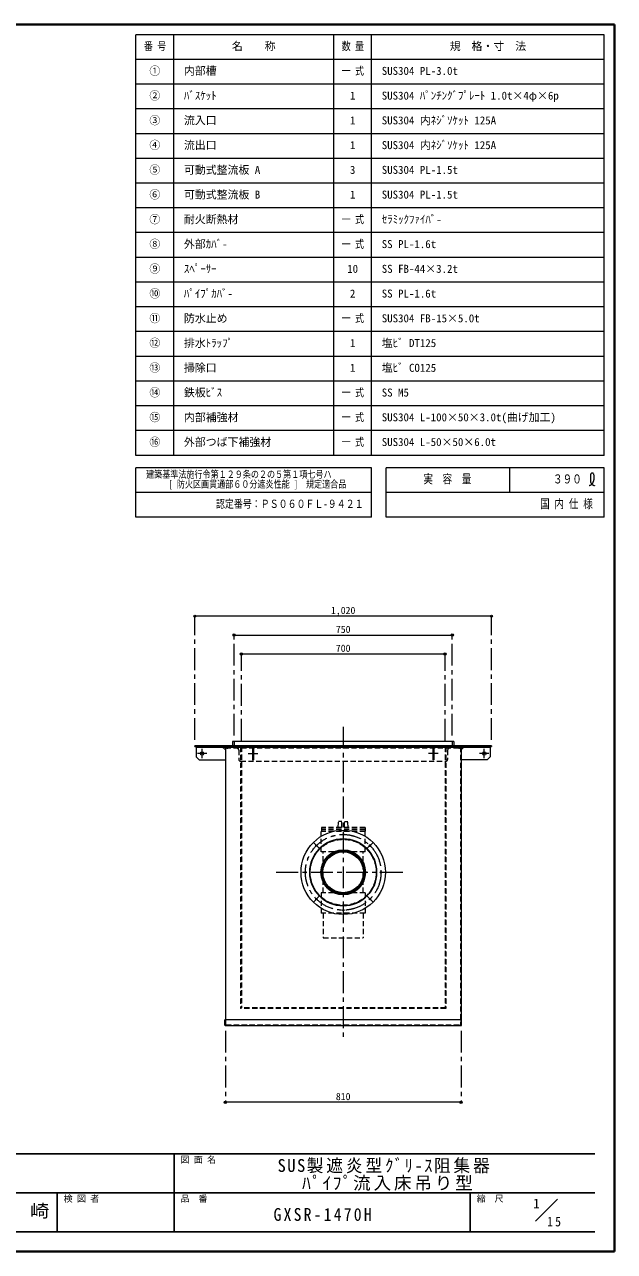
# Model space of a CAD drawing. Units: millimetres at full size, sheet at 1:15. Extents: x -3171 to 2904, y -2098 to 2117.
# Drawn here: x 876 to 2904, y -2098 to 2117 of the extents above; entities that cross this region are included whole.
import ezdxf
from ezdxf.enums import TextEntityAlignment as Align

# ---------------------------------------------------------------- set-up
doc = ezdxf.new("R2010")
doc.units = ezdxf.units.MM
doc.header["$LTSCALE"] = 15
doc.header["$PDMODE"] = 32
doc.header["$PDSIZE"] = 7.5
doc.linetypes.add('CHAIN1', pattern=[8, 5, -1, 1, -1])
doc.linetypes.add('DASHED1', pattern=[1.8, 1.2, -0.6])
doc.layers.add('0-0_ﾚｲﾔ1', color=4, linetype='Continuous', lineweight=9)
doc.styles.add('ＭＳ ゴシック', font='')
doc.styles.get('ＭＳ ゴシック').set_extended_font_data('MS Gothic')

msp = doc.modelspace()

# ---------------------------------------------------------------- linework, layer by layer
at = {"layer": '0-0_ﾚｲﾔ1', "color": 1, "lineweight": 40}
for p, q in [((2904.12, 2117.05), (-3170.88, 2117.05)), ((2904.12, -2097.95), (2904.12, 2117.05)), ((2904.12, -2097.95), (-3170.88, -2097.95))]:
    msp.add_line(p, q, dxfattribs=at)
at = {"layer": '0-0_ﾚｲﾔ1', "color": 3, "lineweight": 18}
for p, q in [((2869.12, 2082.05), (1259.12, 2082.05)), ((1259.12, 637.05), (1259.12, 2082.05)), ((1389.12, 637.05), (1389.12, 2082.05)), ((1939.12, 637.05), (1939.12, 2082.05)), ((2069.12, 637.05), (2069.12, 2082.05)), ((2869.12, 637.05), (2869.12, 2082.05)), ((2869.12, 1997.05), (1259.12, 1997.05)), ((2869.12, 1912.05), (1259.12, 1912.05)), ((2869.12, 1827.05), (1259.12, 1827.05)), ((2869.12, 1742.05), (1259.12, 1742.05)), ((2869.12, 1657.05), (1259.12, 1657.05)), ((2869.12, 1572.05), (1259.12, 1572.05)), ((2869.12, 1487.05), (1259.12, 1487.05)), ((2869.12, 1402.05), (1259.12, 1402.05)), ((2869.12, 1317.05), (1259.12, 1317.05)), ((2869.12, 1232.05), (1259.12, 1232.05)), ((2869.12, 1147.05), (1259.12, 1147.05)), ((2869.12, 1062.05), (1259.12, 1062.05)), ((2869.12, 977.05), (1259.12, 977.05)), ((2869.12, 892.05), (1259.12, 892.05)), ((2869.12, 807.05), (1259.12, 807.05)), ((2869.12, 722.05), (1259.12, 722.05)), ((2869.12, 637.05), (1259.12, 637.05)), ((1259.12, 424.55), (1259.12, 594.55)), ((2069.12, 594.55), (1259.12, 594.55)), ((2069.12, 424.55), (2069.12, 594.55)), ((2119.12, 424.55), (2119.12, 594.55)), ((2869.12, 594.55), (2119.12, 594.55)), ((2544.12, 509.55), (2544.12, 594.55)), ((2869.12, 424.55), (2869.12, 594.55)), ((2821.48, 553.2), (2821.4, 550.81)), ((2821.4, 550.81), (2821.49, 548.45)), ((2821.62, 555.6), (2821.48, 553.2)), ((2821.49, 548.45), (2821.83, 546.14)), ((2821.67, 568.06), (2821.59, 566.45)), ((2821.59, 566.45), (2821.59, 564.88)), ((2821.59, 564.88), (2821.65, 563.33)), ((2821.75, 557.98), (2821.62, 555.6)), ((2821.65, 563.33), (2821.72, 561.79)), ((2821.77, 569.01), (2821.67, 568.06)), ((2821.72, 561.79), (2821.77, 560.24)), ((2821.77, 559.34), (2821.75, 557.98)), ((2821.88, 569.74), (2821.77, 569.01)), ((2821.77, 560.24), (2821.77, 559.34)), ((2822.13, 570.98), (2821.88, 569.74)), ((2822.5, 572.18), (2822.13, 570.98)), ((2822.99, 573.3), (2822.5, 572.18)), ((2823.63, 574.29), (2822.99, 573.3)), ((2824.44, 575.09), (2823.63, 574.29)), ((2825, 575.46), (2824.44, 575.09)), ((2825.37, 575.65), (2825, 575.46)), ((2826.07, 575.9), (2825.37, 575.65)), ((2826.81, 576.05), (2826.07, 575.9)), ((2827.56, 576.11), (2826.81, 576.05)), ((2828.31, 576.09), (2827.56, 576.11)), ((2829.03, 575.97), (2828.31, 576.09)), ((2829.43, 575.87), (2829.03, 575.97)), ((2830.5, 575.38), (2829.43, 575.87)), ((2831.95, 574.01), (2830.5, 575.38)), ((2832.95, 572.12), (2831.95, 574.01)), ((2831.97, 546.99), (2832.49, 548.37)), ((2832.49, 548.37), (2832.96, 549.75)), ((2833.6, 569.85), (2832.95, 572.12)), ((2832.96, 549.75), (2833.36, 551.12)), ((2833.36, 551.12), (2833.7, 552.5)), ((2833.99, 567.36), (2833.6, 569.85)), ((2833.7, 552.5), (2833.86, 553.3)), ((2833.86, 553.3), (2834.02, 554.19)), ((2834.19, 564.82), (2833.99, 567.36)), ((2834.02, 554.19), (2834.21, 555.74)), ((2834.27, 563.37), (2834.19, 564.82)), ((2834.21, 555.74), (2834.32, 557.31)), ((2834.31, 562.32), (2834.27, 563.37)), ((2834.36, 560.58), (2834.31, 562.32)), ((2834.32, 557.31), (2834.37, 558.92)), ((2834.37, 558.92), (2834.36, 560.58)), ((2069.12, 509.55), (1259.12, 509.55)), ((2869.12, 509.55), (2119.12, 509.55)), ((2817.34, 533.15), (2818.25, 533.47)), ((2818.25, 533.47), (2819.81, 534.05)), ((2819.81, 534.05), (2821.34, 534.66)), ((2821.34, 534.66), (2822.81, 535.34)), ((2821.83, 546.14), (2822.18, 544.83)), ((2822.18, 544.83), (2822.39, 544.21)), ((2822.39, 544.21), (2822.83, 543.15)), ((2822.81, 535.34), (2824.21, 536.11)), ((2822.83, 543.15), (2823.36, 542.13)), ((2823.36, 542.13), (2823.95, 541.14)), ((2823.95, 541.14), (2824.62, 540.19)), ((2824.21, 536.11), (2825.51, 537)), ((2824.62, 540.19), (2825.35, 539.29)), ((2825.35, 539.29), (2825.8, 538.79)), ((2825.51, 537), (2826.21, 537.58)), ((2825.8, 538.79), (2826.15, 538.44)), ((2826.15, 538.44), (2826.75, 537.85)), ((2826.21, 537.58), (2826.79, 538.13)), ((2826.75, 537.85), (2827.39, 537.3)), ((2826.79, 538.13), (2827.72, 539.17)), ((2827.39, 537.3), (2828.05, 536.78)), ((2827.72, 539.17), (2828.56, 540.3)), ((2828.05, 536.78), (2828.72, 536.28)), ((2828.56, 540.3), (2829.33, 541.5)), ((2828.72, 536.28), (2829.42, 535.82)), ((2829.33, 541.5), (2830.04, 542.77)), ((2829.42, 535.82), (2829.83, 535.57)), ((2829.83, 535.57), (2830.38, 535.25)), ((2830.04, 542.77), (2830.69, 544.07)), ((2830.38, 535.25), (2831.33, 534.74)), ((2830.69, 544.07), (2831.04, 544.83)), ((2831.04, 544.83), (2831.4, 545.62)), ((2831.33, 534.74), (2832.3, 534.27)), ((2831.4, 545.62), (2831.97, 546.99)), ((2832.3, 534.27), (2833.29, 533.82)), ((2833.29, 533.82), (2834.29, 533.39)), ((2834.29, 533.39), (2835.29, 532.98)), ((2835.29, 532.98), (2835.88, 532.74)), ((2069.12, 424.55), (1259.12, 424.55)), ((2869.12, 424.55), (2119.12, 424.55))]:
    msp.add_line(p, q, dxfattribs=at)
at = {"layer": '0-0_ﾚｲﾔ1', "linetype": 'CHAIN1'}
for p, q in [((1461.62, -340.45), (1461.62, 84.55)), ((2481.62, -340.45), (2481.62, 84.55)), ((1596.62, -325.45), (1596.62, 19.55)), ((2346.62, -325.45), (2346.62, 19.55)), ((1621.62, -343.45), (1621.62, -45.45)), ((2321.62, -343.45), (2321.62, -45.45)), ((1971.62, -295.45), (1971.62, -1372.05)), ((1486.62, -403.05), (1486.62, -371.05)), ((2456.62, -403.05), (2456.62, -371.05)), ((1502.62, -387.05), (1470.62, -387.05)), ((1645.02, -387.05), (1678.22, -387.05)), ((2298.22, -387.05), (2265.02, -387.05)), ((2472.62, -387.05), (2440.62, -387.05)), ((1890.3, -714.14), (1869.09, -692.92)), ((2052.93, -714.14), (2074.15, -692.92)), ((1741.44, -795.45), (2185.31, -795.45)), ((1890.3, -876.77), (1869.09, -897.99)), ((2052.93, -876.77), (2074.15, -897.99)), ((1566.62, -1339.65), (1566.62, -1585.45)), ((2376.62, -1339.65), (2376.62, -1585.45))]:
    msp.add_line(p, q, dxfattribs=at)
at = {"layer": '0-0_ﾚｲﾔ1'}
for p, q in [((2481.62, 84.55), (1461.62, 84.55)), ((1596.62, 19.55), (2346.62, 19.55)), ((2321.62, -45.45), (1621.62, -45.45)), ((1466.62, -365.05), (1466.62, -399.05)), ((1556.62, -365.05), (1566.62, -375.05)), ((2376.62, -375.05), (2386.62, -365.05)), ((2476.62, -365.05), (2476.62, -399.05)), ((1466.62, -399.05), (1476.62, -409.05)), ((1476.62, -409.05), (1566.62, -409.05)), ((2466.62, -409.05), (2376.62, -409.05)), ((2476.62, -399.05), (2466.62, -409.05)), ((2376.62, -1585.45), (1566.62, -1585.45))]:
    msp.add_line(p, q, dxfattribs=at)
at = {"layer": '0-0_ﾚｲﾔ1', "color": 5, "lineweight": 25}
for p, q in [((1461.62, -360.45), (1461.62, -363.45)), ((2481.62, -360.45), (1461.62, -360.45)), ((1461.62, -363.45), (2481.62, -363.45)), ((2481.62, -360.45), (2481.62, -363.45))]:
    msp.add_line(p, q, dxfattribs=at)
at = {"layer": '0-0_ﾚｲﾔ1', "color": 7, "lineweight": 18}
for p, q in [((1466.62, -363.45), (1466.62, -365.05)), ((1466.62, -365.05), (2476.62, -365.05)), ((1566.62, -365.85), (1566.62, -1302.05)), ((1663.22, -365.05), (1663.22, -409.05)), ((2280.02, -365.05), (2280.02, -409.05)), ((2351.62, -345.45), (2351.62, -360.45)), ((2376.62, -365.85), (2376.62, -1302.05)), ((2476.62, -363.45), (2476.62, -365.05)), ((2378.22, -1302.05), (1565.02, -1302.05)), ((1565.02, -1320.45), (1565.02, -1302.05)), ((2378.22, -1320.45), (2378.22, -1302.05)), ((1566.62, -1322.05), (2376.62, -1322.05)), ((2632.28, -1993.72), (2708.05, -1917.95))]:
    msp.add_line(p, q, dxfattribs=at)
at = {"layer": '0-0_ﾚｲﾔ1', "linetype": 'DASHED1'}
for p, q in [((1568.22, -1318.05), (1568.22, -365.05)), ((2368.62, -369.45), (1574.62, -369.45)), ((1596.62, -345.45), (1596.62, -360.45)), ((1612.62, -375.45), (1612.62, -407.45)), ((1618.62, -365.05), (1618.62, -1263.45)), ((1621.62, -363.45), (1621.62, -1260.45)), ((2321.62, -363.45), (2321.62, -1260.45)), ((2324.62, -364.95), (2324.62, -1263.45)), ((2330.62, -375.45), (2330.62, -407.45)), ((2346.62, -345.45), (2346.62, -360.45)), ((2375.02, -365.05), (2375.02, -1318.05)), ((1618.62, -413.45), (2324.62, -413.45)), ((1660.02, -381.05), (1663.22, -381.05)), ((1660.02, -393.05), (1663.22, -393.05)), ((2283.22, -381.05), (2280.02, -381.05)), ((2283.22, -393.05), (2280.02, -393.05)), ((1954.87, -641.45), (1955.37, -620.45)), ((1966.62, -620.45), (1955.37, -620.45)), ((1967.12, -641.45), (1966.62, -620.45)), ((1988.37, -641.45), (1987.87, -620.45)), ((2047.12, -654.95), (1896.12, -654.95)), ((1896.12, -724.95), (1896.12, -654.95)), ((2046.62, -641.45), (1896.62, -641.45)), ((1896.62, -641.45), (1896.62, -647.45)), ((2046.62, -647.45), (1896.62, -647.45)), ((2046.62, -648.45), (1896.62, -648.45)), ((1896.62, -648.45), (1896.62, -654.45)), ((2046.62, -654.45), (1896.62, -654.45)), ((2046.62, -641.45), (2046.62, -647.45)), ((2046.62, -648.45), (2046.62, -654.45)), ((2047.12, -724.95), (2047.12, -654.95)), ((2047.12, -724.95), (1896.12, -724.95)), ((1903.12, -865.95), (1903.12, -724.95)), ((2040.12, -865.95), (2040.12, -724.95)), ((1903.12, -935.95), (1903.12, -1020.45)), ((2040.12, -935.95), (2040.12, -1020.45)), ((1903.12, -1020.45), (2040.12, -1020.45)), ((2324.62, -1260.45), (1618.62, -1260.45)), ((2324.62, -1263.45), (1618.62, -1263.45)), ((1566.62, -1319.65), (1566.62, -1302.05)), ((2376.62, -1319.65), (2376.62, -1302.05)), ((1567.42, -1320.45), (2375.82, -1320.45)), ((1569.02, -1318.85), (2374.22, -1318.85)), ((1586.62, -1320.45), (1586.62, -1318.85)), ((2356.62, -1320.45), (2356.62, -1318.85))]:
    msp.add_line(p, q, dxfattribs=at)
at = {"layer": '0-0_ﾚｲﾔ1', "color": 6, "lineweight": 25}
for p, q in [((-3103.38, -1762.6), (2836.62, -1762.6)), ((1390.19, -2030.45), (1390.19, -1762.6)), ((2836.62, -1896.53), (-216.95, -1896.53)), ((988.4, -2030.45), (988.4, -1896.53)), ((2408.05, -2030.45), (2408.05, -1896.53)), ((2836.62, -2030.45), (-3103.38, -2030.45))]:
    msp.add_line(p, q, dxfattribs=at)
at = {"layer": '0-0_ﾚｲﾔ1', "color": 7, "lineweight": 18}
for points in [[(2351.62, -345.45), (1591.62, -345.45), (1591.62, -360.45)], [(1660.02, -365.05), (1660.02, -409.05), (1663.22, -409.05)], [(2283.22, -365.05), (2283.22, -409.05), (2280.02, -409.05)]]:
    msp.add_lwpolyline(points, dxfattribs=at)
at = {"layer": '0-0_ﾚｲﾔ1', "linetype": 'DASHED1'}
for points in [[(1976.12, -641.45), (1976.62, -620.45), (1987.87, -620.45)], [(2047.12, -865.95), (2047.12, -935.95), (1896.12, -935.95)], [(2047.12, -865.95), (1896.12, -865.95), (1896.12, -935.95)]]:
    msp.add_lwpolyline(points, dxfattribs=at)
at = {"layer": '0-0_ﾚｲﾔ1'}
for centre, radius in [((1486.62, -387.05), 6), ((2456.62, -387.05), 6), ((1971.62, -795.45), 74), ((1971.62, -795.45), 70.1)]:
    msp.add_circle(centre, radius, dxfattribs=at)
at = {"layer": '0-0_ﾚｲﾔ1', "color": 7, "lineweight": 18}
for centre, radius in [((1971.62, -795.45), 145), ((1971.62, -665.45), 2.5), ((1879.69, -703.53), 2.5), ((1841.62, -795.45), 2.5), ((2101.62, -795.45), 2.5), ((1879.69, -887.38), 2.5), ((2063.54, -887.38), 2.5), ((1971.62, -925.45), 2.5)]:
    msp.add_circle(centre, radius, dxfattribs=at)
at = {"layer": '0-0_ﾚｲﾔ1', "linetype": 'CHAIN1'}
msp.add_circle((1971.62, -795.45), 130, dxfattribs=at)
at = {"layer": '0-0_ﾚｲﾔ1', "color": 5, "lineweight": 25}
for centre, radius in [((1971.62, -795.45), 115), ((2063.54, -703.53), 2.5), ((1971.62, -795.45), 76.5)]:
    msp.add_circle(centre, radius, dxfattribs=at)
at = {"layer": '0-0_ﾚｲﾔ1', "color": 7, "linetype": 'DASHED1', "lineweight": 18}
msp.add_circle((1971.62, -795.45), 113.4, dxfattribs=at)
at = {"layer": '0-0_ﾚｲﾔ1', "linetype": 'DASHED1'}
for radius in [75.5, 70.5]:
    msp.add_circle((1971.62, -795.45), radius, dxfattribs=at)
at = {"layer": '0-0_ﾚｲﾔ1', "color": 7, "lineweight": 18}
for centre, radius, start, end in [((1565.82, -365.85), 0.8, 0, 90), ((2377.42, -365.85), 0.8, 90, 180), ((1566.62, -1320.45), 1.6, 180, 270), ((2376.62, -1320.45), 1.6, 270, 0)]:
    msp.add_arc(centre, radius, start, end, dxfattribs=at)
at = {"layer": '0-0_ﾚｲﾔ1', "linetype": 'DASHED1'}
for centre, radius, start, end in [((1566.62, -365.05), 1.6, 0, 90), ((1574.62, -363.45), 6, 180, 270), ((1606.62, -375.45), 6, 0, 90), ((1617.12, -364.95), 1.5, 0, 90), ((1618.62, -363.45), 3, 0, 90), ((2324.62, -363.45), 3, 90, 180), ((2326.12, -364.95), 1.5, 90, 180), ((2336.62, -375.45), 6, 90, 180), ((2368.62, -363.45), 6, 270, 0), ((2376.62, -365.05), 1.6, 90, 180), ((1618.62, -407.45), 6, 180, 270), ((2324.62, -407.45), 6, 270, 0), ((1568.22, -1318.85), 1.6, 180, 270), ((1567.42, -1319.65), 0.8, 180, 270), ((1569.02, -1318.05), 0.8, 180, 270), ((2374.22, -1318.05), 0.8, 270, 0), ((2375.02, -1318.85), 1.6, 270, 0), ((2375.82, -1319.65), 0.8, 270, 0)]:
    msp.add_arc(centre, radius, start, end, dxfattribs=at)
at = {"layer": '0-0_ﾚｲﾔ1', "color": 1}
for p in [(1461.62, 84.55), (2481.62, 84.55), (1596.62, 19.55), (2346.62, 19.55), (1621.62, -45.45), (2321.62, -45.45), (1566.62, -1585.45), (2376.62, -1585.45)]:
    msp.add_point(p, dxfattribs=at)

# ---------------------------------------------------------------- texts
at = {"layer": '0-0_ﾚｲﾔ1', "color": 7, "style": 'ＭＳ ゴシック'}
for s, height, width, p in [('番 号', 27.49, 0.8, (1286.62, 2020.8)), ('数 量', 27.49, 0.8, (1966.62, 2020.8)), ('一 式', 27.49, 0.8, (1966.62, 1935.8)), ('一 式', 27.49, 0.8, (1966.62, 1425.8)), ('一 式', 27.49, 0.8, (1966.62, 1340.8)), ('一 式', 27.49, 0.8, (1966.62, 1085.8)), ('一 式', 27.49, 0.8, (1966.62, 830.8)), ('一 式', 27.49, 0.8, (1966.62, 745.8)), ('一 式', 27.49, 0.8, (1966.62, 660.8)), ('建築基準法施行令第１２９条の２の５第１項七号ハ', 24.74, 0.8, (1294.12, 552.05)), ('[ 防火区画貫通部６０分遮炎性能 ]\u3000規定適合品', 24.74, 0.8, (1371.62, 518.3)), ('実\u3000容\u3000量', 30.24, 0.8, (2247.24, 531.42)), ('３９０', 30.24, 0.8, (2692.87, 531.42)), ('認定番号：ＰＳ０６０ＦＬ-９４２１', 27.49, 0.8, (1534.12, 448.3)), ('国 内 仕 様', 30.24, 0.8, (2648.49, 446.42)), ('千\u3000崎', 43.99, 1.1, (763.4, -1993.49))]:
    msp.add_text(s, height=height, dxfattribs=dict(at, width=width)).set_placement(p, align=Align.BOTTOM_LEFT)
for s, height, p in [('名\u3000\u3000称', 27.49, (1589.12, 2020.8)), ('規\u3000格・寸\u3000法', 27.49, (2337.87, 2020.8)), ('①', 27.49, (1305.37, 1935.8)), ('内部槽', 27.49, (1424.12, 1935.8)), ('SUS304 PL-3.0t', 27.49, (2104.12, 1935.8)), ('②', 27.49, (1305.37, 1850.8)), ('ﾊﾞｽｹｯﾄ', 27.49, (1424.12, 1850.8)), ('1', 27.49, (1994.74, 1850.8)), ('SUS304 ﾊﾟﾝﾁﾝｸﾞﾌﾟﾚｰﾄ 1.0t×4φ×6p', 27.49, (2104.12, 1850.8)), ('③', 27.49, (1305.37, 1765.8)), ('流入口', 27.49, (1424.12, 1765.8)), ('1', 27.49, (1994.74, 1765.8)), ('SUS304 内ﾈｼﾞｿｹｯﾄ 125A', 27.49, (2104.12, 1765.8)), ('④', 27.49, (1305.37, 1680.8)), ('流出口', 27.49, (1424.12, 1680.8)), ('1', 27.49, (1994.74, 1680.8)), ('SUS304 内ﾈｼﾞｿｹｯﾄ 125A', 27.49, (2104.12, 1680.8)), ('⑤', 27.49, (1305.37, 1595.8)), ('可動式整流板 A', 27.49, (1424.12, 1595.8)), ('3', 27.49, (1994.74, 1595.8)), ('SUS304 PL-1.5t', 27.49, (2104.12, 1595.8)), ('⑥', 27.49, (1305.37, 1510.8)), ('可動式整流板 B', 27.49, (1424.12, 1510.8)), ('1', 27.49, (1994.74, 1510.8)), ('SUS304 PL-1.5t', 27.49, (2104.12, 1510.8)), ('⑦', 27.49, (1305.37, 1425.8)), ('耐火断熱材', 27.49, (1424.12, 1425.8)), ('ｾﾗﾐｯｸﾌｧｲﾊﾞ-', 27.49, (2104.12, 1425.8)), ('⑧', 27.49, (1305.37, 1340.8)), ('外部ｶﾊﾞ-', 27.49, (1424.12, 1340.8)), ('SS PL-1.6t', 27.49, (2104.12, 1340.8)), ('⑨', 27.49, (1305.37, 1255.8)), ('ｽﾍﾟｰｻｰ', 27.49, (1424.12, 1255.8)), ('10', 27.49, (1985.37, 1255.8)), ('SS FB-44×3.2t', 27.49, (2104.12, 1255.8)), ('⑩', 27.49, (1305.37, 1170.8)), ('ﾊﾟｲﾌﾟｶﾊﾞ-', 27.49, (1424.12, 1170.8)), ('2', 27.49, (1994.74, 1170.8)), ('SS PL-1.6t', 27.49, (2104.12, 1170.8)), ('⑪', 27.49, (1305.37, 1085.8)), ('防水止め', 27.49, (1424.12, 1085.8)), ('SUS304 FB-15×5.0t', 27.49, (2104.12, 1085.8)), ('⑫', 27.49, (1305.37, 1000.8)), ('排水ﾄﾗｯﾌﾟ', 27.49, (1424.12, 1000.8)), ('1', 27.49, (1994.74, 1000.8)), ('塩ﾋﾞ DT125', 27.49, (2104.12, 1000.8)), ('⑬', 27.49, (1305.37, 915.8)), ('掃除口', 27.49, (1424.12, 915.8)), ('1', 27.49, (1994.74, 915.8)), ('塩ﾋﾞ CO125', 27.49, (2104.12, 915.8)), ('⑭', 27.49, (1305.37, 830.8)), ('鉄板ﾋﾞｽ', 27.49, (1424.12, 830.8)), ('SS M5', 27.49, (2104.12, 830.8)), ('⑮', 27.49, (1305.37, 745.8)), ('内部補強材', 27.49, (1424.12, 745.8)), ('SUS304 L-100×50×3.0t(曲げ加工)', 27.49, (2104.12, 745.8)), ('⑯', 27.49, (1305.37, 660.8)), ('外部つば下補強材', 27.49, (1424.12, 660.8)), ('SUS304 L-50×50×6.0t', 27.49, (2104.12, 660.8)), ('1,020', 24.74, (1929.43, 84.55)), ('750', 24.74, (1946.3, 19.55)), ('700', 24.74, (1946.3, -45.45)), ('810', 24.74, (1946.3, -1585.45)), ('図 面 名', 21.99, (1412.69, -1800.1)), ('検 図 者', 21.99, (1010.9, -1934.03)), ('品\u3000番', 21.99, (1412.69, -1934.03)), ('縮\u3000尺', 21.99, (2430.55, -1934.03)), ('1', 32.99, (2624.66, -1959.24))]:
    msp.add_text(s, height=height, dxfattribs=at).set_placement(p, align=Align.BOTTOM_LEFT)
at = {"layer": '0-0_ﾚｲﾔ1', "color": 7, "attachment_point": 7, "style": 'ＭＳ ゴシック'}
for s, insert, char_height in [('\\T1.18;\\W0.95;SUS製遮炎型ｸﾞﾘ-ｽ阻集器', (1745.9, -1829.56), 43.99), ('\\T1.17;ﾊﾟｲﾌﾟ流入床吊り型', (1830.28, -1889.56), 43.99), ('\\T1.28;\\W0.9;GXSR-1470H', (1732.24, -1993.49), 43.99), ('\\T1.36;\\W0.9;15', (2672.62, -2012.31), 32.99)]:
    msp.add_mtext(s, dxfattribs=dict(at, insert=insert, char_height=char_height))

doc.saveas('drawing.dxf')
